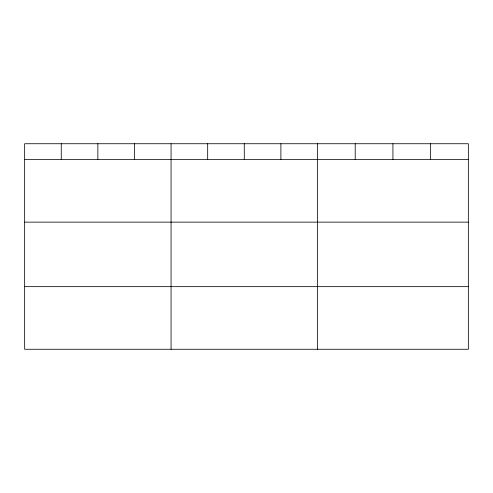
<?xml version="1.0" encoding="UTF-8"?>
<svg xmlns="http://www.w3.org/2000/svg" width="493" height="493" viewBox="0 0 493 493"><rect width="100%" height="100%" fill="white"/><g stroke="black" fill="none" stroke-linecap="round" stroke-linejoin="round"><path stroke-width="0.74" d="M468.35 222.14L468.35 143.734L24.65 143.734L24.65 349.266L468.35 349.266L468.35 222.14L24.65 222.14M24.65 159.529L468.35 159.529M24.65 286.655L468.35 286.655M430.635 143.734L430.635 159.529M392.921 143.734L392.921 159.529M355.206 143.734L355.206 159.529M317.492 143.734L317.492 349.266M280.887 143.734L280.887 159.529M244.281 143.734L244.281 159.529M207.676 143.734L207.676 159.529M171.071 143.734L171.071 349.266M134.466 143.734L134.466 159.529M97.861 143.734L97.861 159.529M61.255 143.734L61.255 159.529"/></g></svg>
